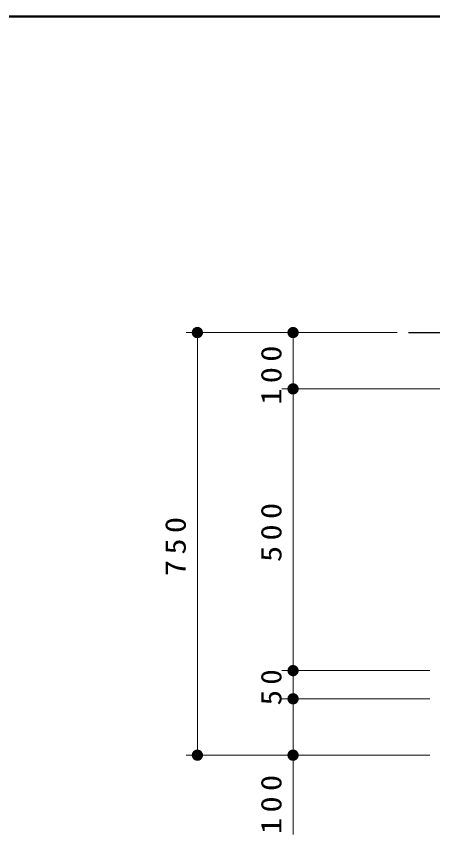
# Model space of a CAD drawing. Units: millimetres on the paper, with parts at other scales. Extents: x -365 to 0, y -68 to 257.
# Drawn here: x -98.8 to -61.9, y 184.4 to 257 of the extents above; entities that cross this region are included whole.
import ezdxf

# ---------------------------------------------------------------- set-up
doc = ezdxf.new("R2010")
doc.units = ezdxf.units.MM
doc.layers.add('LY_4', color=7, linetype='Continuous', lineweight=13)
doc.layers.add('LY_5', color=7, linetype='Continuous', lineweight=13)
doc.styles.add('ＭＳ ゴシック', font='')
doc.styles.get('ＭＳ ゴシック').set_extended_font_data('MS Gothic')

# ---------------------------------------------------------------- blocks, each defined once
blk = doc.blocks.new('filled_dot')
at = {"color": 0, "linetype": 'Continuous', "lineweight": -2, "const_width": 1.25}
blk.add_lwpolyline([(-0.625, 0, 1), (0.625, 0, 1)], format="xyb", close=True, dxfattribs=at)

msp = doc.modelspace()

# ---------------------------------------------------------------- linework, layer by layer
at = {"layer": 'LY_4'}
for p, q in [((-64.996, 228.946), (-83.75, 228.946)), ((-82.75, 191.446), (-82.75, 228.946)), ((-74.253, 223.946), (-74.253, 228.946)), ((-59.61, 223.946), (-75.253, 223.946)), ((-74.253, 198.946), (-74.253, 223.946)), ((-62.11, 198.946), (-75.253, 198.946)), ((-74.253, 196.446), (-74.253, 198.946)), ((-62.11, 196.446), (-75.253, 196.446)), ((-74.253, 184.395), (-74.253, 196.446)), ((-62.11, 191.446), (-83.75, 191.446))]:
    msp.add_line(p, q, dxfattribs=at)
at = {"layer": 'LY_4', "lineweight": 25}
msp.add_line((-63.996, 228.946), (-53.035, 228.946), dxfattribs=at)
at = {"layer": 'LY_5', "lineweight": 50}
msp.add_line((0, 257), (-365, 257), dxfattribs=at)

# ---------------------------------------------------------------- block references
at = {"layer": 'LY_4', "xscale": 0.4, "yscale": 0.4}
for p, rotation in [((-82.75, 228.946), 270), ((-74.253, 228.946), 270), ((-74.253, 223.946), 270), ((-74.253, 223.946), 90), ((-74.253, 198.946), 270), ((-74.253, 198.946), 90), ((-74.253, 196.446), 270), ((-74.253, 196.446), 90), ((-82.75, 191.446), 90), ((-74.253, 191.446), 90)]:
    msp.add_blockref('filled_dot', p, dxfattribs=dict(at, rotation=rotation))

# ---------------------------------------------------------------- texts
at = {"layer": 'LY_4', "char_height": 1.833, "attachment_point": 8, "rotation": 90, "style": 'ＭＳ ゴシック'}
for s, insert in [('\\T1.33;\\W1.15;100', (-75.253, 225.401)), ('\\T1.33;\\W1.15;500', (-75.253, 211.446)), ('\\T1.33;\\W1.15;750', (-83.75, 210.196)), ('\\T1.34;\\W1.1;50', (-75.253, 197.696)), ('\\T1.33;\\W1.15;100', (-75.253, 187.312))]:
    msp.add_mtext(s, dxfattribs=dict(at, insert=insert))

doc.saveas('drawing.dxf')
